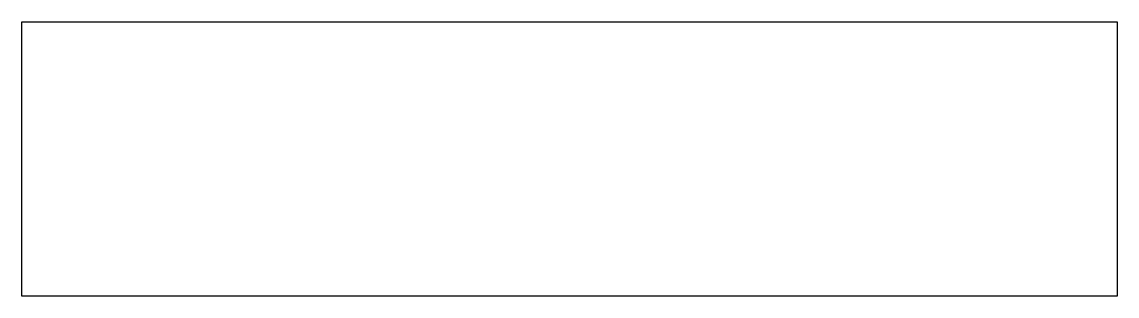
# Model space of a CAD drawing. Header units: inches. Extents: x -0.39 to 4.33, y -1.18 to 0.
import ezdxf

# ---------------------------------------------------------------- set-up
doc = ezdxf.new("R2010")
doc.units = ezdxf.units.IN
doc.layers.get('0').update_dxf_attribs({"linetype": 'CONTINUOUS'})

msp = doc.modelspace()

# ---------------------------------------------------------------- linework, layer by layer
msp.add_lwpolyline([(-0.3937, 0), (4.3307, 0), (4.3307, -1.1811), (-0.3937, -1.1811)], close=True)

doc.saveas('drawing.dxf')
